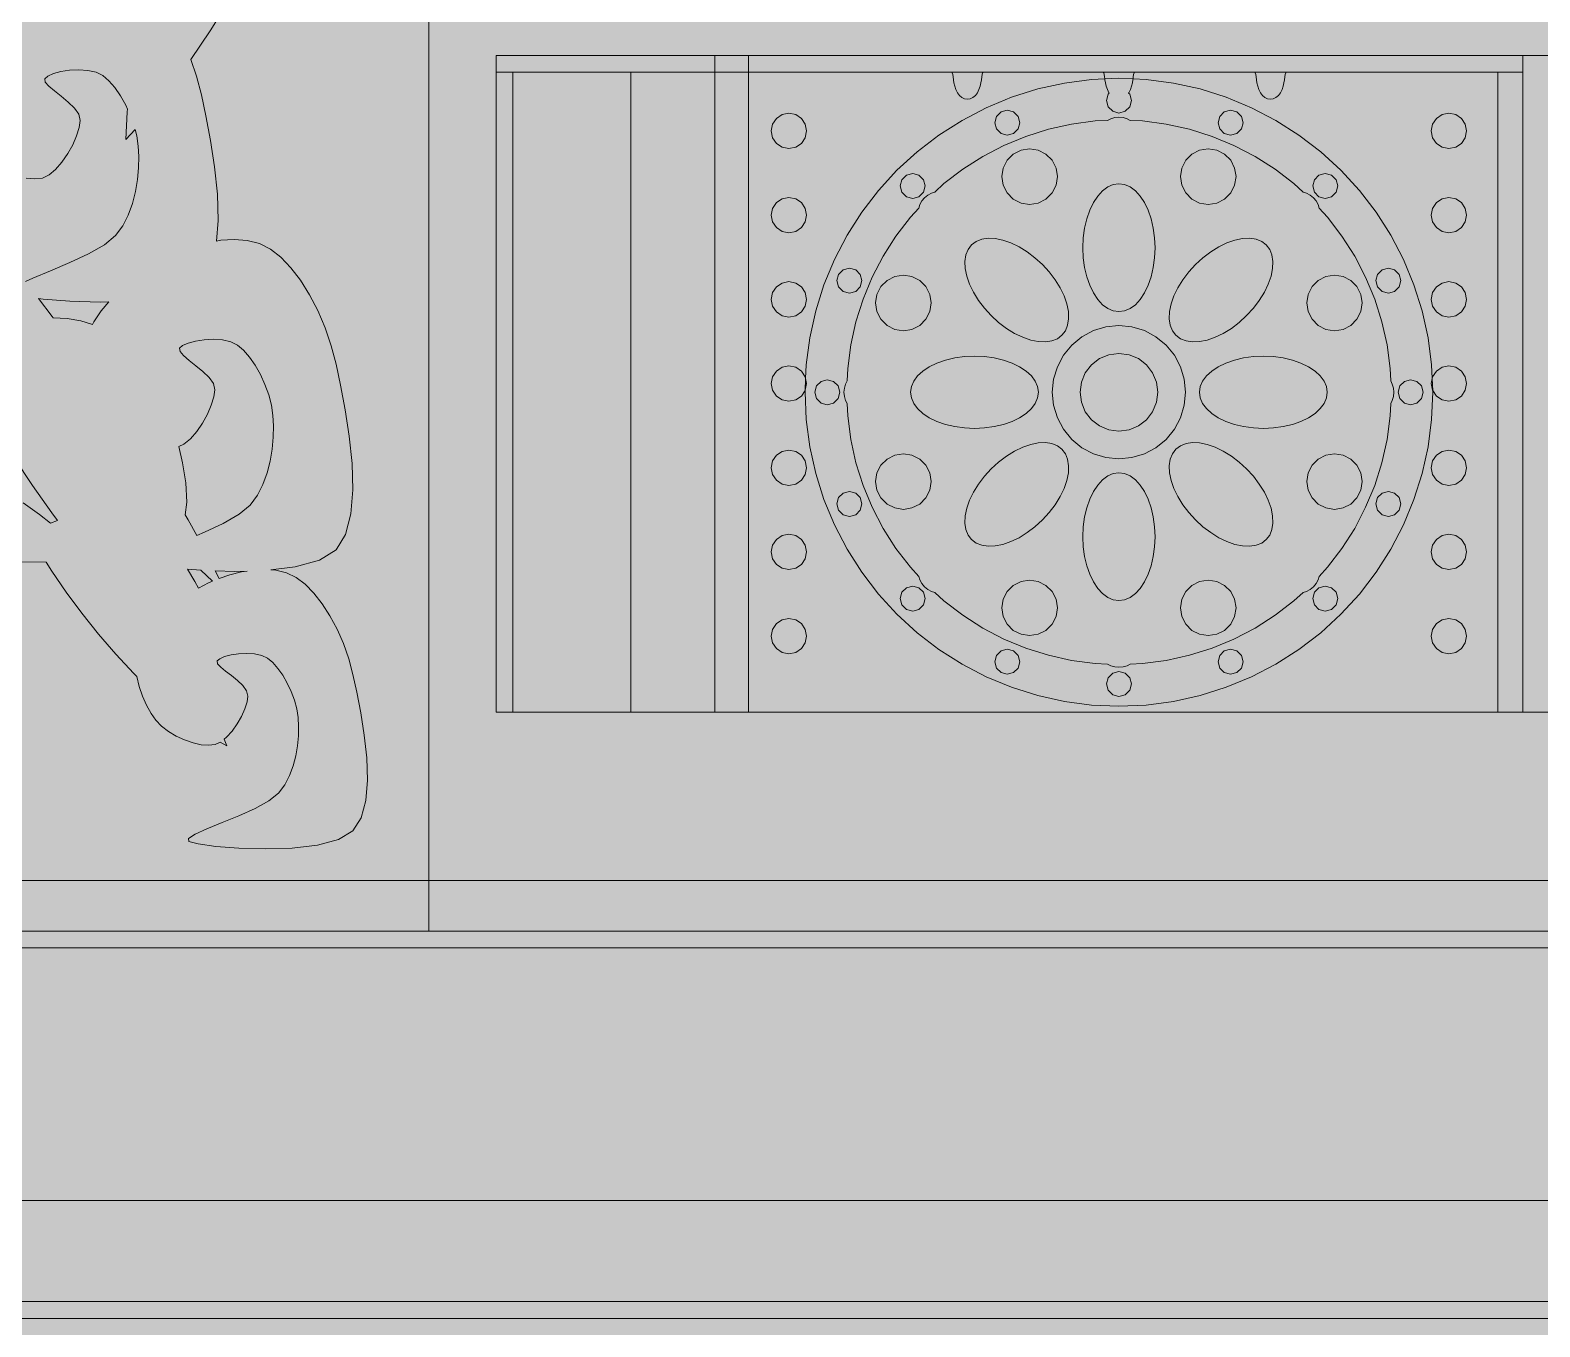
# Model space of a CAD drawing. Header units: millimetres. Extents: x -2412 to 16214, y -1176 to 12021.
# Drawn here: x 1608 to 2977, y 3275 to 4450 of the extents above; entities that cross this region are included whole.
import ezdxf

# ---------------------------------------------------------------- set-up
doc = ezdxf.new("R2010")
doc.units = ezdxf.units.MM
for name, color, linetype, lineweight, true_color in [('00_WHITE_BACKGROUND', 7, 'Continuous', 18, 0xffffff), ('02_CORNICES', 7, 'Continuous', 18, 0x000000), ('03_FRAMES_DOORS', 7, 'Continuous', 18, 0x000000), ('06_ORNAMENT', 7, 'Continuous', 18, 0x000000), ('07_RAILINGS', 7, 'Continuous', 18, 0x000000)]:
    doc.layers.add(name, color=color, linetype=linetype, lineweight=lineweight, true_color=true_color)

msp = doc.modelspace()

# ---------------------------------------------------------------- linework, layer by layer
at = {"layer": '00_WHITE_BACKGROUND', "lineweight": 18, "true_color": 0xffffff}
msp.add_solid([(-2412.2137, -1175.5725), (16213.7405, -1175.5725), (-2412.2137, 12015.2672), (16213.7405, 12015.2672)], dxfattribs=at)
at = {"layer": '02_CORNICES', "color": 7, "lineweight": 18, "true_color": 0x000000}
for points in [[(1389.313, 3679.3893), (1969.4656, 3679.3893), (3984.7328, 3679.3893), (4564.8855, 3679.3893)], [(5114.5038, 3633.5878), (5114.5038, 3618.3206), (854.9618, 3618.3206), (854.9618, 3633.5878)], [(1389.313, 3633.5878), (1969.4656, 3633.5878)], [(5137.4046, 3389.313), (5068.7023, 3297.7099), (885.4962, 3297.7099), (824.4275, 3379.1298)], [(5137.4046, 3389.313), (5145.0382, 3389.313), (5145.0382, 3282.4427), (824.4275, 3282.4427), (824.4275, 3379.1298)], [(824.4275, 3379.1298), (824.4275, 3389.313), (5137.4046, 3389.313)]]:
    msp.add_lwpolyline(points, dxfattribs=at)
at = {"layer": '03_FRAMES_DOORS', "color": 7, "lineweight": 18, "true_color": 0x000000}
for points in [[(2045.8015, 4412.2137), (2045.8015, 3832.0611), (2152.6718, 3832.0611)], [(2152.6718, 4412.2137), (2152.6718, 3832.0611)], [(2259.542, 4412.2137), (2259.542, 3832.0611)], [(2938.9313, 4412.2137), (2938.9313, 3832.0611)], [(2152.6718, 3832.0611), (2229.0076, 3832.0611), (2259.542, 3832.0611)], [(2259.542, 3832.0611), (2938.9313, 3832.0611)], [(2938.9313, 3832.0611), (2961.8321, 3832.0611)]]:
    msp.add_lwpolyline(points, dxfattribs=at)
at = {"layer": '06_ORNAMENT', "color": 7, "lineweight": 18, "true_color": 0x000000}
for points in [[(1597.6641, 3968.4275), (1622.4275, 3967.9847), (1627.6031, 3959.9237), (1640.8092, 3940.8397), (1655.0382, 3921.7252), (1670.0916, 3902.8702), (1685.8473, 3884.5496), (1702.1374, 3867.0382), (1704.7634, 3864.4733), (1706.8855, 3855.4198), (1709.9389, 3846.5649), (1713.6489, 3838.3053), (1717.8015, 3830.916), (1722.1374, 3824.7328), (1727.1908, 3819.4351), (1733.4351, 3814.5954), (1740.5191, 3810.3664), (1748.0611, 3806.8702), (1755.7099, 3804.229), (1763.1145, 3802.5802), (1769.9084, 3802.0458), (1775.7252, 3802.7481), (1780.2748, 3804.8397), (1786.2595, 3801.5267), (1783.8473, 3807.4962), (1786.1985, 3809.3893), (1791.1603, 3814.9466), (1795.6947, 3821.374), (1799.5878, 3828.229), (1802.6565, 3835.0382), (1804.687, 3841.3588), (1805.4962, 3846.7176), (1804.2748, 3851.4656), (1800.8702, 3856.1985), (1796.0611, 3860.8092), (1790.6107, 3865.1908), (1785.2824, 3869.2519), (1780.8397, 3872.8855), (1778.0611, 3875.9847), (1777.7099, 3878.4733), (1780.0305, 3880.5649), (1784.3817, 3882.458), (1790.229, 3884), (1797.0687, 3885.0382), (1804.3206, 3885.4046), (1811.4809, 3884.9466), (1818, 3883.4962), (1823.3588, 3880.916), (1828, 3876.9924), (1832.626, 3871.771), (1837.0992, 3865.5267), (1841.2214, 3858.4733), (1844.855, 3850.8702), (1847.8321, 3842.9618), (1849.9847, 3834.9771), (1851.145, 3827.1756), (1851.5267, 3819.1603), (1851.374, 3810.5344), (1850.5802, 3801.5267), (1849.0382, 3792.3664), (1846.6412, 3783.2824), (1843.2824, 3774.5038), (1838.8702, 3766.2595), (1833.2824, 3758.7786), (1824.5802, 3751.7405), (1812.0153, 3744.8092), (1797.2977, 3738.1374), (1782.1832, 3731.9084), (1768.3511, 3726.2901), (1757.5573, 3721.4504), (1751.4962, 3717.5725), (1751.9084, 3714.8092), (1760.5191, 3712.5496), (1776.4275, 3710.3817), (1797.4046, 3708.7328), (1821.2519, 3708.0916), (1845.7252, 3708.8855), (1868.626, 3711.6031), (1887.7099, 3716.6718), (1900.7634, 3724.5802), (1908.2443, 3736.3511), (1912.4427, 3751.9847), (1913.9389, 3770.4122), (1913.2977, 3790.5344), (1911.084, 3811.2672), (1907.8779, 3831.5267), (1904.2443, 3850.2137), (1900.7634, 3866.2595), (1896.9771, 3880.458), (1892.1374, 3894.1985), (1886.4122, 3907.2519), (1879.9237, 3919.3893), (1872.8092, 3930.3817), (1865.2214, 3940), (1857.2977, 3948.0153), (1849.1603, 3954.1985), (1840.458, 3958.3969), (1830.9008, 3960.7634), (1826.1679, 3961.1145), (1848.4122, 3963.8321), (1870.4275, 3969.8473), (1885.4962, 3979.2366), (1894.1221, 3993.2061), (1898.9618, 4011.7863), (1900.687, 4033.6641), (1899.9542, 4057.5573), (1897.4046, 4082.1832), (1893.7099, 4106.229), (1889.5267, 4128.4275), (1885.4962, 4147.4809), (1881.1145, 4164.3359), (1875.542, 4180.6565), (1868.9313, 4196.1527), (1861.4504, 4210.5649), (1853.2519, 4223.6183), (1844.4885, 4235.0534), (1835.3435, 4244.5649), (1825.9542, 4251.9084), (1815.9084, 4256.9008), (1804.8855, 4259.7099), (1793.145, 4260.6107), (1781.0076, 4259.8779), (1777.084, 4259.2214), (1778.5496, 4277.9389), (1777.8168, 4301.8321), (1775.2672, 4326.458), (1771.5725, 4350.5038), (1767.3893, 4372.7023), (1763.3588, 4391.7557), (1758.9771, 4408.6107), (1753.8473, 4423.6794), (1771.3893, 4449.771), (1789.9847, 4480.0763)], [(1604.5344, 4316.1374), (1612.3664, 4315.4962), (1619.084, 4316.3359), (1625.145, 4319.2214), (1631.1603, 4324.229), (1636.9008, 4330.8244), (1642.1221, 4338.458), (1646.626, 4346.5954), (1650.1679, 4354.687), (1652.5038, 4362.1832), (1653.4351, 4368.5496), (1652.0305, 4374.1985), (1648.1069, 4379.8168), (1642.5496, 4385.2824), (1636.2595, 4390.4885), (1630.1069, 4395.2977), (1624.9924, 4399.6183), (1621.7863, 4403.313), (1621.374, 4406.2595), (1624.0458, 4408.7481), (1629.0687, 4410.9924), (1635.8321, 4412.8244), (1643.7099, 4414.0611), (1652.0763, 4414.4885), (1660.3359, 4413.9389), (1667.8626, 4412.229), (1674.0458, 4409.1603), (1679.4046, 4404.4885), (1684.7481, 4398.3053), (1689.8931, 4390.8855), (1694.6565, 4382.5038), (1696.3664, 4378.8092), (1696.0611, 4376.458), (1694.6565, 4351.145), (1703.2366, 4360.4275), (1704.7634, 4354.6107), (1706.1069, 4345.3435), (1706.5496, 4335.8321), (1706.3817, 4325.5878), (1705.4504, 4314.8855), (1703.6794, 4304), (1700.9008, 4293.2214), (1697.0382, 4282.7939), (1691.9389, 4273.0076), (1685.4962, 4264.1221), (1675.4504, 4255.771), (1660.9466, 4247.5267), (1643.9847, 4239.6183), (1626.5344, 4232.2137), (1610.5802, 4225.542), (1603.8473, 4222.4427)], [(2443.8626, 4412.2137), (2259.542, 4412.2137), (2229.0076, 4412.2137), (2152.6718, 4412.2137), (2045.8015, 4412.2137), (2030.5344, 4412.2137), (2030.5344, 3832.0611), (2045.8015, 3832.0611)], [(2472.1679, 4412.2137), (2443.8626, 4412.2137)], [(2443.8626, 4412.2137), (2444.1985, 4411.7252), (2444.6718, 4410.0916), (2444.9924, 4408), (2445.313, 4405.4809), (2445.7557, 4402.6412), (2446.4733, 4399.6031), (2447.5267, 4396.5802), (2448.9771, 4393.7405), (2450.8092, 4391.2824), (2453.0076, 4389.3893), (2455.4351, 4388.1985), (2458.0153, 4387.7863), (2460.5954, 4388.1985), (2463.0229, 4389.3893), (2465.2214, 4391.2824), (2467.0534, 4393.7405), (2468.5038, 4396.5802), (2469.5573, 4399.6031), (2470.2748, 4402.6412), (2470.7176, 4405.4809), (2471.0382, 4408), (2471.3588, 4410.0916), (2471.8321, 4411.7252), (2472.1679, 4412.2137)], [(2581.2672, 4412.2137), (2472.1679, 4412.2137)], [(2609.5725, 4412.2137), (2581.2672, 4412.2137)], [(2581.2672, 4412.2137), (2581.6031, 4411.7252), (2582.0763, 4410.0916), (2582.3969, 4408), (2582.626, 4406.229)], [(2608.2137, 4406.229), (2608.4427, 4408), (2608.7634, 4410.0916), (2609.2366, 4411.7252), (2609.5725, 4412.2137)], [(2718.6718, 4412.2137), (2609.5725, 4412.2137)], [(2746.9771, 4412.2137), (2718.6718, 4412.2137)], [(2718.6718, 4412.2137), (2719.0076, 4411.7252), (2719.4809, 4410.0916), (2719.8015, 4408), (2720.1221, 4405.4809), (2720.5649, 4402.6412), (2721.2824, 4399.6031), (2722.3359, 4396.5802), (2723.7863, 4393.7405), (2725.6183, 4391.2824), (2727.8168, 4389.3893), (2730.2443, 4388.1985), (2732.8244, 4387.7863), (2735.4046, 4388.1985), (2737.8321, 4389.3893), (2740.0305, 4391.2824), (2741.8626, 4393.7405), (2743.313, 4396.5802), (2744.3664, 4399.6031), (2745.084, 4402.6412), (2745.5267, 4405.4809), (2745.8473, 4408), (2746.1679, 4410.0916), (2746.6412, 4411.7252), (2746.9771, 4412.2137)], [(2961.8321, 3832.0611), (2961.8321, 4412.2137), (2938.9313, 4412.2137), (2746.9771, 4412.2137)], [(2582.626, 4406.229), (2570.6107, 4405.7099), (2545.9847, 4402.4733), (2521.7405, 4397.0992), (2498.0611, 4389.6336), (2475.1145, 4380.1221), (2453.0992, 4368.6565), (2432.1527, 4355.313), (2412.4427, 4340.1985), (2394.1374, 4323.4198), (2377.3588, 4305.1145), (2362.2443, 4285.4046), (2348.9008, 4264.458), (2337.4351, 4242.4427), (2327.9237, 4219.4962), (2320.458, 4195.8168), (2315.084, 4171.5725), (2311.8473, 4146.9466), (2311.313, 4134.5802)], [(2608.2137, 4406.229), (2595.4198, 4406.7939), (2582.626, 4406.229)], [(2582.626, 4406.229), (2582.7176, 4405.4809), (2583.1603, 4402.6412), (2583.8779, 4399.6031), (2584.9313, 4396.5802), (2586.3817, 4393.7405), (2586.6565, 4393.3588), (2585.6031, 4392.3053), (2584.0916, 4386.6412), (2585.6031, 4380.9771), (2589.7557, 4376.8244), (2595.4198, 4375.2977), (2601.084, 4376.8244), (2605.2366, 4380.9771), (2606.7634, 4386.6412), (2605.2366, 4392.3053), (2604.1832, 4393.3588), (2604.458, 4393.7405), (2605.9084, 4396.5802), (2606.9618, 4399.6031), (2607.6794, 4402.6412), (2608.1221, 4405.4809), (2608.2137, 4406.229)], [(2879.5267, 4134.5802), (2878.9924, 4146.9466), (2875.7557, 4171.5725), (2870.3817, 4195.8168), (2862.916, 4219.4962), (2853.4046, 4242.4427), (2841.9389, 4264.458), (2828.5954, 4285.4046), (2813.4809, 4305.1145), (2796.7023, 4323.4198), (2778.3969, 4340.1985), (2758.687, 4355.313), (2737.7557, 4368.6565), (2715.7252, 4380.1221), (2692.7786, 4389.6336), (2669.0992, 4397.0992), (2644.855, 4402.4733), (2620.229, 4405.7099), (2608.2137, 4406.229)], [(2311.313, 4134.5802), (2310.9924, 4136.1679), (2307.5115, 4141.3588), (2302.3206, 4144.8397), (2296.1832, 4146.0611), (2290.0458, 4144.8397), (2284.855, 4141.3588), (2281.374, 4136.1679), (2280.1527, 4130.0305), (2281.374, 4123.8931), (2284.855, 4118.687), (2290.0458, 4115.2214), (2296.1832, 4114), (2302.3206, 4115.2214), (2307.5115, 4118.687), (2310.8244, 4123.6489)], [(2311.313, 4134.5802), (2310.8244, 4123.6489)], [(2310.8244, 4123.6489), (2310.9924, 4123.8931), (2312.2137, 4130.0305), (2311.313, 4134.5802)], [(2879.5267, 4134.5802), (2878.626, 4130.0305), (2879.8473, 4123.8931), (2880.0153, 4123.6489)], [(2880.0153, 4123.6489), (2883.3282, 4118.687), (2888.5191, 4115.2214), (2894.6565, 4114), (2900.7939, 4115.2214), (2905.9847, 4118.687), (2909.4656, 4123.8931), (2910.687, 4130.0305), (2909.4656, 4136.1679), (2905.9847, 4141.3588), (2900.7939, 4144.8397), (2894.6565, 4146.0611), (2888.5191, 4144.8397), (2883.3282, 4141.3588), (2879.8473, 4136.1679), (2879.5267, 4134.5802)], [(2880.0153, 4123.6489), (2879.5267, 4134.5802)], [(2310.8244, 4123.6489), (2310.7634, 4122.1374), (2311.8473, 4097.3282), (2315.084, 4072.7023), (2320.458, 4048.458), (2327.9237, 4024.7786), (2337.4351, 4001.8321), (2348.9008, 3979.8015), (2362.2443, 3958.8702), (2377.3588, 3939.1603), (2394.1374, 3920.855), (2412.4427, 3904.0763), (2432.1527, 3888.9618), (2453.0992, 3875.6183), (2475.1145, 3864.1527), (2498.0611, 3854.6412), (2521.7405, 3847.1756), (2545.9847, 3841.8015), (2570.6107, 3838.5649), (2595.4198, 3837.4809), (2620.229, 3838.5649), (2644.855, 3841.8015), (2669.0992, 3847.1756), (2692.7786, 3854.6412), (2715.7252, 3864.1527), (2737.7557, 3875.6183), (2758.687, 3888.9618), (2778.3969, 3904.0763), (2796.7023, 3920.855), (2813.4809, 3939.1603), (2828.5954, 3958.8702), (2841.9389, 3979.8015), (2853.4046, 4001.8321), (2862.916, 4024.7786), (2870.3817, 4048.458), (2875.7557, 4072.7023), (2878.9924, 4097.3282), (2880.0763, 4122.1374), (2880.0153, 4123.6489)], [(1593.3893, 4062.5496), (1610.0305, 4037.7099), (1627.8015, 4012.6718), (1632.855, 4005.9389), (1626.4427, 4003.5725), (1616.5344, 4011.3588), (1601.6031, 4021.9542)]]:
    msp.add_lwpolyline(points, dxfattribs=at)
for points in [[(2280.1527, 4359.0382), (2281.374, 4352.9008), (2284.855, 4347.6947), (2290.0458, 4344.229), (2296.1832, 4343.0076), (2302.3206, 4344.229), (2307.5115, 4347.6947), (2310.9924, 4352.9008), (2312.2137, 4359.0382), (2310.9924, 4365.1756), (2307.5115, 4370.3664), (2302.3206, 4373.8473), (2296.1832, 4375.0687), (2290.0458, 4373.8473), (2284.855, 4370.3664), (2281.374, 4365.1756)], [(2346.0305, 4122.1374), (2346.3969, 4118.3969), (2347.5115, 4114.7481), (2348.9924, 4111.9084), (2349.4962, 4100.626), (2352.3053, 4079.2672), (2356.9618, 4058.2443), (2363.4351, 4037.7099), (2371.6794, 4017.8015), (2381.6183, 3998.7023), (2393.1908, 3980.5344), (2406.3053, 3963.4504), (2413.9389, 3955.1298), (2414.8855, 3952.0611), (2416.687, 3948.7023), (2419.0687, 3945.7863), (2421.9847, 3943.4046), (2425.3435, 3941.6031), (2428.4122, 3940.6565), (2436.7328, 3933.0229), (2453.8168, 3919.9084), (2471.9847, 3908.3359), (2491.084, 3898.3969), (2510.9924, 3890.1527), (2531.5267, 3883.6794), (2552.5496, 3879.0229), (2573.9084, 3876.2137), (2585.1908, 3875.7099), (2588.0305, 3874.229), (2591.6794, 3873.1145), (2595.4198, 3872.7481), (2599.1603, 3873.1145), (2602.8092, 3874.229), (2605.6489, 3875.7099), (2616.9313, 3876.2137), (2638.2901, 3879.0229), (2659.313, 3883.6794), (2679.8473, 3890.1527), (2699.7557, 3898.3969), (2718.855, 3908.3359), (2737.0229, 3919.9084), (2754.1069, 3933.0229), (2762.4275, 3940.6565), (2765.4962, 3941.6031), (2768.855, 3943.4046), (2771.771, 3945.7863), (2774.1527, 3948.7023), (2775.9542, 3952.0611), (2776.9008, 3955.1298), (2784.5344, 3963.4504), (2797.6489, 3980.5344), (2809.2214, 3998.7023), (2819.1603, 4017.8015), (2827.4046, 4037.7099), (2833.8779, 4058.2443), (2838.5344, 4079.2672), (2841.3435, 4100.626), (2841.8473, 4111.9084), (2843.3282, 4114.7481), (2844.4427, 4118.3969), (2844.8092, 4122.1374), (2844.4427, 4125.8779), (2843.3282, 4129.5267), (2841.8473, 4132.3664), (2841.3435, 4143.6489), (2838.5344, 4165.0076), (2833.8779, 4186.0305), (2827.4046, 4206.5649), (2819.1603, 4226.4733), (2809.2214, 4245.5725), (2797.6489, 4263.7405), (2784.5344, 4280.8244), (2776.9008, 4289.145), (2775.9542, 4292.2137), (2774.1527, 4295.5725), (2771.771, 4298.4885), (2768.855, 4300.8702), (2765.4962, 4302.6718), (2762.4275, 4303.6183), (2754.1069, 4311.2519), (2737.0229, 4324.3664), (2718.855, 4335.9389), (2699.7557, 4345.8779), (2679.8473, 4354.1221), (2659.313, 4360.5954), (2638.2901, 4365.2519), (2616.9313, 4368.0611), (2605.6489, 4368.5649), (2602.8092, 4370.0458), (2599.1603, 4371.1603), (2595.4198, 4371.5267), (2591.6794, 4371.1603), (2588.0305, 4370.0458), (2585.1908, 4368.5649), (2573.9084, 4368.0611), (2552.5496, 4365.2519), (2531.5267, 4360.5954), (2510.9924, 4354.1221), (2491.084, 4345.8779), (2471.9847, 4335.9389), (2453.8168, 4324.3664), (2436.7328, 4311.2519), (2428.4122, 4303.6183), (2425.3435, 4302.6718), (2421.9847, 4300.8702), (2419.0687, 4298.4885), (2416.687, 4295.5725), (2414.8855, 4292.2137), (2413.9389, 4289.145), (2406.3053, 4280.8244), (2393.1908, 4263.7405), (2381.6183, 4245.5725), (2371.6794, 4226.4733), (2363.4351, 4206.5649), (2356.9618, 4186.0305), (2352.3053, 4165.0076), (2349.4962, 4143.6489), (2348.9924, 4132.3664), (2347.5115, 4129.5267), (2346.3969, 4125.8779)], [(2482.8702, 4366.5038), (2484.3817, 4360.8397), (2488.5344, 4356.687), (2494.1985, 4355.1756), (2499.8626, 4356.687), (2504.0153, 4360.8397), (2505.542, 4366.5038), (2504.0153, 4372.1679), (2499.8626, 4376.3206), (2494.1985, 4377.8473), (2488.5344, 4376.3206), (2484.3817, 4372.1679)], [(2685.2977, 4366.5038), (2686.8244, 4360.8397), (2690.9771, 4356.687), (2696.6412, 4355.1756), (2702.3053, 4356.687), (2706.458, 4360.8397), (2707.9695, 4366.5038), (2706.458, 4372.1679), (2702.3053, 4376.3206), (2696.6412, 4377.8473), (2690.9771, 4376.3206), (2686.8244, 4372.1679)], [(2878.626, 4359.0382), (2879.8473, 4352.9008), (2883.3282, 4347.6947), (2888.5191, 4344.229), (2894.6565, 4343.0076), (2900.7939, 4344.229), (2905.9847, 4347.6947), (2909.4656, 4352.9008), (2910.687, 4359.0382), (2909.4656, 4365.1756), (2905.9847, 4370.3664), (2900.7939, 4373.8473), (2894.6565, 4375.0687), (2888.5191, 4373.8473), (2883.3282, 4370.3664), (2879.8473, 4365.1756)], [(2489.2519, 4317.6336), (2490.4885, 4309.8473), (2494.0611, 4302.8244), (2499.6336, 4297.2519), (2506.6565, 4293.6794), (2514.4427, 4292.4427), (2522.229, 4293.6794), (2529.2519, 4297.2519), (2534.8244, 4302.8244), (2538.3969, 4309.8473), (2539.6336, 4317.6336), (2538.3969, 4325.4198), (2534.8244, 4332.4427), (2529.2519, 4338.0153), (2522.229, 4341.5878), (2514.4427, 4342.8244), (2506.6565, 4341.5878), (2499.6336, 4338.0153), (2494.0611, 4332.4427), (2490.4885, 4325.4198)], [(2651.2061, 4317.6336), (2652.4427, 4309.8473), (2656.0153, 4302.8244), (2661.5878, 4297.2519), (2668.6107, 4293.6794), (2676.3969, 4292.4427), (2684.1832, 4293.6794), (2691.2061, 4297.2519), (2696.7786, 4302.8244), (2700.3511, 4309.8473), (2701.5878, 4317.6336), (2700.3511, 4325.4198), (2696.7786, 4332.4427), (2691.2061, 4338.0153), (2684.1832, 4341.5878), (2676.3969, 4342.8244), (2668.6107, 4341.5878), (2661.5878, 4338.0153), (2656.0153, 4332.4427), (2652.4427, 4325.4198)], [(2397.0534, 4309.1756), (2398.5649, 4303.4962), (2402.7176, 4299.3588), (2408.3817, 4297.8321), (2414.0611, 4299.3588), (2418.1985, 4303.4962), (2419.7252, 4309.1756), (2418.1985, 4314.8397), (2414.0611, 4318.9924), (2408.3817, 4320.5038), (2402.7176, 4318.9924), (2398.5649, 4314.8397)], [(2771.1145, 4309.1756), (2772.6412, 4303.4962), (2776.7786, 4299.3588), (2782.458, 4297.8321), (2788.1221, 4299.3588), (2792.2748, 4303.4962), (2793.7863, 4309.1756), (2792.2748, 4314.8397), (2788.1221, 4318.9924), (2782.458, 4320.5038), (2776.7786, 4318.9924), (2772.6412, 4314.8397)], [(2562.6718, 4253.1298), (2563.0687, 4244.0611), (2564.2748, 4235.2214), (2566.2443, 4226.8244), (2568.9313, 4219.0687), (2572.2595, 4212.1679), (2576.1679, 4206.2595), (2580.5496, 4201.5115), (2585.2977, 4198.0305), (2590.2901, 4195.9084), (2595.4198, 4195.1908), (2600.5496, 4195.9084), (2605.542, 4198.0305), (2610.2901, 4201.5115), (2614.6718, 4206.2595), (2618.5802, 4212.1679), (2621.9084, 4219.0687), (2624.5954, 4226.8244), (2626.5649, 4235.2214), (2627.771, 4244.0611), (2628.1679, 4253.1298), (2627.771, 4262.1985), (2626.5649, 4271.0382), (2624.5954, 4279.4351), (2621.9084, 4287.1908), (2618.5802, 4294.0916), (2614.6718, 4300), (2610.2901, 4304.7481), (2605.542, 4308.229), (2600.5496, 4310.3511), (2595.4198, 4311.0687), (2590.2901, 4310.3511), (2585.2977, 4308.229), (2580.5496, 4304.7481), (2576.1679, 4300), (2572.2595, 4294.0916), (2568.9313, 4287.1908), (2566.2443, 4279.4351), (2564.2748, 4271.0382), (2563.0687, 4262.1985)], [(2280.1527, 4282.7023), (2281.374, 4276.5649), (2284.855, 4271.3588), (2290.0458, 4267.8931), (2296.1832, 4266.6718), (2302.3206, 4267.8931), (2307.5115, 4271.3588), (2310.9924, 4276.5649), (2312.2137, 4282.7023), (2310.9924, 4288.8397), (2307.5115, 4294.0305), (2302.3206, 4297.5115), (2296.1832, 4298.7328), (2290.0458, 4297.5115), (2284.855, 4294.0305), (2281.374, 4288.8397)], [(2878.626, 4282.7023), (2879.8473, 4276.5649), (2883.3282, 4271.3588), (2888.5191, 4267.8931), (2894.6565, 4266.6718), (2900.7939, 4267.8931), (2905.9847, 4271.3588), (2909.4656, 4276.5649), (2910.687, 4282.7023), (2909.4656, 4288.8397), (2905.9847, 4294.0305), (2900.7939, 4297.5115), (2894.6565, 4298.7328), (2888.5191, 4297.5115), (2883.3282, 4294.0305), (2879.8473, 4288.8397)], [(2455.771, 4240.7481), (2456.0458, 4234.2901), (2457.4504, 4227.3588), (2459.9847, 4220.1069), (2463.5573, 4212.7328), (2468.1069, 4205.4046), (2473.5115, 4198.3053), (2479.6336, 4191.6031), (2486.3359, 4185.4809), (2493.4351, 4180.0763), (2500.7634, 4175.5267), (2508.1374, 4171.9542), (2515.3893, 4169.4198), (2522.3206, 4168), (2528.7786, 4167.7405), (2534.5954, 4168.6412), (2539.6336, 4170.6718), (2543.7557, 4173.8015), (2546.8855, 4177.9237), (2548.916, 4182.9618), (2549.8168, 4188.7786), (2549.5573, 4195.2366), (2548.1374, 4202.1679), (2545.6031, 4209.4198), (2542.0305, 4216.7939), (2537.4809, 4224.1221), (2532.0763, 4231.2214), (2525.9542, 4237.9237), (2519.2519, 4244.0458), (2512.1527, 4249.4504), (2504.8244, 4254), (2497.4504, 4257.5725), (2490.1985, 4260.1069), (2483.2672, 4261.5115), (2476.8092, 4261.7863), (2470.9924, 4260.8855), (2465.9542, 4258.855), (2461.8321, 4255.7252), (2458.7023, 4251.6031), (2456.6718, 4246.5649)], [(2641.0229, 4188.7786), (2641.9237, 4182.9618), (2643.9542, 4177.9237), (2647.084, 4173.8015), (2651.2061, 4170.6718), (2656.2443, 4168.6412), (2662.0611, 4167.7405), (2668.5191, 4168), (2675.4504, 4169.4198), (2682.7023, 4171.9542), (2690.0763, 4175.5267), (2697.4046, 4180.0763), (2704.5038, 4185.4809), (2711.2061, 4191.6031), (2717.3282, 4198.3053), (2722.7328, 4205.4046), (2727.2824, 4212.7328), (2730.855, 4220.1069), (2733.3893, 4227.3588), (2734.7939, 4234.2901), (2735.0687, 4240.7481), (2734.1679, 4246.5649), (2732.1374, 4251.6031), (2729.0076, 4255.7252), (2724.8855, 4258.855), (2719.8473, 4260.8855), (2714.0305, 4261.7863), (2707.5725, 4261.5115), (2700.6412, 4260.1069), (2693.3893, 4257.5725), (2686.0153, 4254), (2678.687, 4249.4504), (2671.5878, 4244.0458), (2664.8855, 4237.9237), (2658.7634, 4231.2214), (2653.3588, 4224.1221), (2648.8092, 4216.7939), (2645.2366, 4209.4198), (2642.7023, 4202.1679), (2641.2824, 4195.2366)], [(2339.7099, 4223.3588), (2341.2366, 4217.6947), (2345.3893, 4213.542), (2351.0534, 4212.0153), (2356.7176, 4213.542), (2360.8702, 4217.6947), (2362.3817, 4223.3588), (2360.8702, 4229.0229), (2356.7176, 4233.1756), (2351.0534, 4234.687), (2345.3893, 4233.1756), (2341.2366, 4229.0229)], [(2828.458, 4223.3588), (2829.9695, 4217.6947), (2834.1221, 4213.542), (2839.7863, 4212.0153), (2845.4504, 4213.542), (2849.6031, 4217.6947), (2851.1298, 4223.3588), (2849.6031, 4229.0229), (2845.4504, 4233.1756), (2839.7863, 4234.687), (2834.1221, 4233.1756), (2829.9695, 4229.0229)], [(2280.1527, 4206.3664), (2281.374, 4200.229), (2284.855, 4195.0229), (2290.0458, 4191.5573), (2296.1832, 4190.3359), (2302.3206, 4191.5573), (2307.5115, 4195.0229), (2310.9924, 4200.229), (2312.2137, 4206.3664), (2310.9924, 4212.5038), (2307.5115, 4217.6947), (2302.3206, 4221.1756), (2296.1832, 4222.3969), (2290.0458, 4221.1756), (2284.855, 4217.6947), (2281.374, 4212.5038)], [(2374.7328, 4203.1145), (2375.9695, 4195.3282), (2379.542, 4188.3053), (2385.1145, 4182.7328), (2392.1374, 4179.1603), (2399.9237, 4177.9237), (2407.7099, 4179.1603), (2414.7328, 4182.7328), (2420.3053, 4188.3053), (2423.8779, 4195.3282), (2425.1145, 4203.1145), (2423.8779, 4210.9008), (2420.3053, 4217.9237), (2414.7328, 4223.4962), (2407.7099, 4227.0687), (2399.9237, 4228.3053), (2392.1374, 4227.0687), (2385.1145, 4223.4962), (2379.542, 4217.9237), (2375.9695, 4210.9008)], [(2765.7252, 4203.1145), (2766.9618, 4195.3282), (2770.5344, 4188.3053), (2776.1069, 4182.7328), (2783.1298, 4179.1603), (2790.916, 4177.9237), (2798.7023, 4179.1603), (2805.7252, 4182.7328), (2811.2977, 4188.3053), (2814.8702, 4195.3282), (2816.1069, 4203.1145), (2814.8702, 4210.9008), (2811.2977, 4217.9237), (2805.7252, 4223.4962), (2798.7023, 4227.0687), (2790.916, 4228.3053), (2783.1298, 4227.0687), (2776.1069, 4223.4962), (2770.5344, 4217.9237), (2766.9618, 4210.9008)], [(2878.626, 4206.3664), (2879.8473, 4200.229), (2883.3282, 4195.0229), (2888.5191, 4191.5573), (2894.6565, 4190.3359), (2900.7939, 4191.5573), (2905.9847, 4195.0229), (2909.4656, 4200.229), (2910.687, 4206.3664), (2909.4656, 4212.5038), (2905.9847, 4217.6947), (2900.7939, 4221.1756), (2894.6565, 4222.3969), (2888.5191, 4221.1756), (2883.3282, 4217.6947), (2879.8473, 4212.5038)], [(1615.4809, 4207.2672), (1619.8931, 4206.6565), (1644.1069, 4204.7023), (1671.6183, 4203.9237), (1679.4656, 4204.1985), (1672.5191, 4196), (1665.7252, 4186.0458), (1664.4733, 4183.4809), (1653.9695, 4186.8855), (1641.4504, 4188.9466), (1629.0076, 4189.5725), (1628.0305, 4190.9008)], [(2534.9618, 4122.1374), (2536.1221, 4110.3359), (2539.5573, 4099.0076), (2545.145, 4088.5496), (2552.6718, 4079.3893), (2561.8321, 4071.8626), (2572.2901, 4066.2748), (2583.6183, 4062.8397), (2595.4198, 4061.6794), (2607.2214, 4062.8397), (2618.5496, 4066.2748), (2629.0076, 4071.8626), (2638.1679, 4079.3893), (2645.6947, 4088.5496), (2651.2824, 4099.0076), (2654.7176, 4110.3359), (2655.8779, 4122.1374), (2654.7176, 4133.9389), (2651.2824, 4145.2672), (2645.6947, 4155.7252), (2638.1679, 4164.8855), (2629.0076, 4172.4122), (2618.5496, 4178), (2607.2214, 4181.4351), (2595.4198, 4182.5954), (2583.6183, 4181.4351), (2572.2901, 4178), (2561.8321, 4172.4122), (2552.6718, 4164.8855), (2545.145, 4155.7252), (2539.5573, 4145.2672), (2536.1221, 4133.9389)], [(1742.855, 4072.8397), (1747.2824, 4074.9466), (1753.2977, 4079.9542), (1759.0382, 4086.5496), (1764.2595, 4094.1832), (1768.7634, 4102.3206), (1772.3053, 4110.4122), (1774.6412, 4117.9084), (1775.5725, 4124.2748), (1774.1679, 4129.9237), (1770.2443, 4135.542), (1764.687, 4141.0076), (1758.3969, 4146.2137), (1752.2443, 4151.0229), (1747.1298, 4155.3435), (1743.9237, 4159.0382), (1743.5115, 4161.9847), (1746.1832, 4164.4733), (1751.2061, 4166.7176), (1757.9695, 4168.5496), (1765.8473, 4169.7863), (1774.2137, 4170.2137), (1782.4733, 4169.6641), (1790, 4167.9542), (1796.1832, 4164.8855), (1801.542, 4160.2137), (1806.8855, 4154.0305), (1812.0305, 4146.6107), (1816.7939, 4138.229), (1820.9924, 4129.2061), (1824.4122, 4119.8168), (1826.9008, 4110.3359), (1828.2443, 4101.0687), (1828.687, 4091.5573), (1828.5191, 4081.313), (1827.5878, 4070.6107), (1825.8168, 4059.7252), (1823.0382, 4048.9466), (1819.1756, 4038.5191), (1814.0763, 4028.7328), (1807.6336, 4019.8473), (1797.5878, 4011.4962), (1783.084, 4003.2519), (1766.1221, 3995.3435), (1759.084, 3992.3511), (1751.4504, 4006.3817), (1748.6718, 4011.0534), (1750.0458, 4022.3969), (1749.2061, 4040), (1746.3206, 4058.1374)], [(2406.4885, 4122.1374), (2407.2061, 4117.0076), (2409.3282, 4112.0153), (2412.8092, 4107.2672), (2417.5573, 4102.8855), (2423.4656, 4098.9771), (2430.3664, 4095.6489), (2438.1221, 4092.9618), (2446.5191, 4090.9924), (2455.3588, 4089.7863), (2464.4275, 4089.3893), (2473.4962, 4089.7863), (2482.3359, 4090.9924), (2490.7328, 4092.9618), (2498.4885, 4095.6489), (2505.3893, 4098.9771), (2511.2977, 4102.8855), (2516.0458, 4107.2672), (2519.5267, 4112.0153), (2521.6489, 4117.0076), (2522.3664, 4122.1374), (2521.6489, 4127.2672), (2519.5267, 4132.2595), (2516.0458, 4137.0076), (2511.2977, 4141.3893), (2505.3893, 4145.2977), (2498.4885, 4148.626), (2490.7328, 4151.313), (2482.3359, 4153.2824), (2473.4962, 4154.4885), (2464.4275, 4154.8855), (2455.3588, 4154.4885), (2446.5191, 4153.2824), (2438.1221, 4151.313), (2430.3664, 4148.626), (2423.4656, 4145.2977), (2417.5573, 4141.3893), (2412.8092, 4137.0076), (2409.3282, 4132.2595), (2407.2061, 4127.2672)], [(2560.1527, 4122.1374), (2561.3588, 4113.0076), (2564.8702, 4104.5038), (2570.4885, 4097.2061), (2577.7863, 4091.5878), (2586.2901, 4088.0763), (2595.4198, 4086.8702), (2604.5496, 4088.0763), (2613.0534, 4091.5878), (2620.3511, 4097.2061), (2625.9695, 4104.5038), (2629.4809, 4113.0076), (2630.687, 4122.1374), (2629.4809, 4131.2672), (2625.9695, 4139.771), (2620.3511, 4147.0687), (2613.0534, 4152.687), (2604.5496, 4156.1985), (2595.4198, 4157.4046), (2586.2901, 4156.1985), (2577.7863, 4152.687), (2570.4885, 4147.0687), (2564.8702, 4139.771), (2561.3588, 4131.2672)], [(2668.4733, 4122.1374), (2669.1908, 4117.0076), (2671.313, 4112.0153), (2674.7939, 4107.2672), (2679.542, 4102.8855), (2685.4504, 4098.9771), (2692.3511, 4095.6489), (2700.1069, 4092.9618), (2708.5038, 4090.9924), (2717.3435, 4089.7863), (2726.4122, 4089.3893), (2735.4809, 4089.7863), (2744.3206, 4090.9924), (2752.7176, 4092.9618), (2760.4733, 4095.6489), (2767.374, 4098.9771), (2773.2824, 4102.8855), (2778.0305, 4107.2672), (2781.5115, 4112.0153), (2783.6336, 4117.0076), (2784.3511, 4122.1374), (2783.6336, 4127.2672), (2781.5115, 4132.2595), (2778.0305, 4137.0076), (2773.2824, 4141.3893), (2767.374, 4145.2977), (2760.4733, 4148.626), (2752.7176, 4151.313), (2744.3206, 4153.2824), (2735.4809, 4154.4885), (2726.4122, 4154.8855), (2717.3435, 4154.4885), (2708.5038, 4153.2824), (2700.1069, 4151.313), (2692.3511, 4148.626), (2685.4504, 4145.2977), (2679.542, 4141.3893), (2674.7939, 4137.0076), (2671.313, 4132.2595), (2669.1908, 4127.2672)], [(2319.5878, 4122.1374), (2321.0992, 4116.4733), (2325.2519, 4112.3206), (2330.916, 4110.7939), (2336.5802, 4112.3206), (2340.7328, 4116.4733), (2342.2595, 4122.1374), (2340.7328, 4127.8015), (2336.5802, 4131.9542), (2330.916, 4133.4656), (2325.2519, 4131.9542), (2321.0992, 4127.8015)], [(2848.5954, 4122.1374), (2850.1069, 4116.4733), (2854.2595, 4112.3206), (2859.9237, 4110.7939), (2865.5878, 4112.3206), (2869.7405, 4116.4733), (2871.2672, 4122.1374), (2869.7405, 4127.8015), (2865.5878, 4131.9542), (2859.9237, 4133.4656), (2854.2595, 4131.9542), (2850.1069, 4127.8015)], [(2280.1527, 4053.6947), (2281.374, 4047.5573), (2284.855, 4042.3511), (2290.0458, 4038.8855), (2296.1832, 4037.6641), (2302.3206, 4038.8855), (2307.5115, 4042.3511), (2310.9924, 4047.5573), (2312.2137, 4053.6947), (2310.9924, 4059.8321), (2307.5115, 4065.0229), (2302.3206, 4068.5038), (2296.1832, 4069.7252), (2290.0458, 4068.5038), (2284.855, 4065.0229), (2281.374, 4059.8321)], [(2374.7328, 4041.1603), (2375.9695, 4033.374), (2379.542, 4026.3511), (2385.1145, 4020.7786), (2392.1374, 4017.2061), (2399.9237, 4015.9695), (2407.7099, 4017.2061), (2414.7328, 4020.7786), (2420.3053, 4026.3511), (2423.8779, 4033.374), (2425.1145, 4041.1603), (2423.8779, 4048.9466), (2420.3053, 4055.9695), (2414.7328, 4061.542), (2407.7099, 4065.1145), (2399.9237, 4066.3511), (2392.1374, 4065.1145), (2385.1145, 4061.542), (2379.542, 4055.9695), (2375.9695, 4048.9466)], [(2455.771, 4003.5267), (2456.6718, 3997.7099), (2458.7023, 3992.6718), (2461.8321, 3988.5496), (2465.9542, 3985.4198), (2470.9924, 3983.3893), (2476.8092, 3982.4885), (2483.2672, 3982.7634), (2490.1985, 3984.1679), (2497.4504, 3986.7023), (2504.8244, 3990.2748), (2512.1527, 3994.8244), (2519.2519, 4000.229), (2525.9542, 4006.3511), (2532.0763, 4013.0534), (2537.4809, 4020.1527), (2542.0305, 4027.4809), (2545.6031, 4034.855), (2548.1374, 4042.1069), (2549.5573, 4049.0382), (2549.8168, 4055.4962), (2548.916, 4061.313), (2546.8855, 4066.3511), (2543.7557, 4070.4733), (2539.6336, 4073.6031), (2534.5954, 4075.6336), (2528.7786, 4076.5344), (2522.3206, 4076.2748), (2515.3893, 4074.855), (2508.1374, 4072.3206), (2500.7634, 4068.7481), (2493.4351, 4064.1985), (2486.3359, 4058.7939), (2479.6336, 4052.6718), (2473.5115, 4045.9695), (2468.1069, 4038.8702), (2463.5573, 4031.542), (2459.9847, 4024.1679), (2457.4504, 4016.916), (2456.0458, 4009.9847)], [(2641.0229, 4055.4962), (2641.2824, 4049.0382), (2642.7023, 4042.1069), (2645.2366, 4034.855), (2648.8092, 4027.4809), (2653.3588, 4020.1527), (2658.7634, 4013.0534), (2664.8855, 4006.3511), (2671.5878, 4000.229), (2678.687, 3994.8244), (2686.0153, 3990.2748), (2693.3893, 3986.7023), (2700.6412, 3984.1679), (2707.5725, 3982.7634), (2714.0305, 3982.4885), (2719.8473, 3983.3893), (2724.8855, 3985.4198), (2729.0076, 3988.5496), (2732.1374, 3992.6718), (2734.1679, 3997.7099), (2735.0687, 4003.5267), (2734.7939, 4009.9847), (2733.3893, 4016.916), (2730.855, 4024.1679), (2727.2824, 4031.542), (2722.7328, 4038.8702), (2717.3282, 4045.9695), (2711.2061, 4052.6718), (2704.5038, 4058.7939), (2697.4046, 4064.1985), (2690.0763, 4068.7481), (2682.7023, 4072.3206), (2675.4504, 4074.855), (2668.5191, 4076.2748), (2662.0611, 4076.5344), (2656.2443, 4075.6336), (2651.2061, 4073.6031), (2647.084, 4070.4733), (2643.9542, 4066.3511), (2641.9237, 4061.313)], [(2765.7252, 4041.1603), (2766.9618, 4033.374), (2770.5344, 4026.3511), (2776.1069, 4020.7786), (2783.1298, 4017.2061), (2790.916, 4015.9695), (2798.7023, 4017.2061), (2805.7252, 4020.7786), (2811.2977, 4026.3511), (2814.8702, 4033.374), (2816.1069, 4041.1603), (2814.8702, 4048.9466), (2811.2977, 4055.9695), (2805.7252, 4061.542), (2798.7023, 4065.1145), (2790.916, 4066.3511), (2783.1298, 4065.1145), (2776.1069, 4061.542), (2770.5344, 4055.9695), (2766.9618, 4048.9466)], [(2878.626, 4053.6947), (2879.8473, 4047.5573), (2883.3282, 4042.3511), (2888.5191, 4038.8855), (2894.6565, 4037.6641), (2900.7939, 4038.8855), (2905.9847, 4042.3511), (2909.4656, 4047.5573), (2910.687, 4053.6947), (2909.4656, 4059.8321), (2905.9847, 4065.0229), (2900.7939, 4068.5038), (2894.6565, 4069.7252), (2888.5191, 4068.5038), (2883.3282, 4065.0229), (2879.8473, 4059.8321)], [(2562.6718, 3991.145), (2563.0687, 3982.0763), (2564.2748, 3973.2366), (2566.2443, 3964.8397), (2568.9313, 3957.084), (2572.2595, 3950.1832), (2576.1679, 3944.2748), (2580.5496, 3939.5267), (2585.2977, 3936.0458), (2590.2901, 3933.9237), (2595.4198, 3933.2061), (2600.5496, 3933.9237), (2605.542, 3936.0458), (2610.2901, 3939.5267), (2614.6718, 3944.2748), (2618.5802, 3950.1832), (2621.9084, 3957.084), (2624.5954, 3964.8397), (2626.5649, 3973.2366), (2627.771, 3982.0763), (2628.1679, 3991.145), (2627.771, 4000.2137), (2626.5649, 4009.0534), (2624.5954, 4017.4504), (2621.9084, 4025.2061), (2618.5802, 4032.1069), (2614.6718, 4038.0153), (2610.2901, 4042.7634), (2605.542, 4046.2443), (2600.5496, 4048.3664), (2595.4198, 4049.084), (2590.2901, 4048.3664), (2585.2977, 4046.2443), (2580.5496, 4042.7634), (2576.1679, 4038.0153), (2572.2595, 4032.1069), (2568.9313, 4025.2061), (2566.2443, 4017.4504), (2564.2748, 4009.0534), (2563.0687, 4000.2137)], [(2339.7099, 4020.916), (2341.2366, 4015.2519), (2345.3893, 4011.0992), (2351.0534, 4009.5878), (2356.7176, 4011.0992), (2360.8702, 4015.2519), (2362.3817, 4020.916), (2360.8702, 4026.5802), (2356.7176, 4030.7328), (2351.0534, 4032.2595), (2345.3893, 4030.7328), (2341.2366, 4026.5802)], [(2828.458, 4020.916), (2829.9695, 4015.2519), (2834.1221, 4011.0992), (2839.7863, 4009.5878), (2845.4504, 4011.0992), (2849.6031, 4015.2519), (2851.1298, 4020.916), (2849.6031, 4026.5802), (2845.4504, 4030.7328), (2839.7863, 4032.2595), (2834.1221, 4030.7328), (2829.9695, 4026.5802)], [(2280.1527, 3977.3588), (2281.374, 3971.2214), (2284.855, 3966.0153), (2290.0458, 3962.5496), (2296.1832, 3961.3282), (2302.3206, 3962.5496), (2307.5115, 3966.0153), (2310.9924, 3971.2214), (2312.2137, 3977.3588), (2310.9924, 3983.4962), (2307.5115, 3988.687), (2302.3206, 3992.1679), (2296.1832, 3993.3893), (2290.0458, 3992.1679), (2284.855, 3988.687), (2281.374, 3983.4962)], [(2878.626, 3977.3588), (2879.8473, 3971.2214), (2883.3282, 3966.0153), (2888.5191, 3962.5496), (2894.6565, 3961.3282), (2900.7939, 3962.5496), (2905.9847, 3966.0153), (2909.4656, 3971.2214), (2910.687, 3977.3588), (2909.4656, 3983.4962), (2905.9847, 3988.687), (2900.7939, 3992.1679), (2894.6565, 3993.3893), (2888.5191, 3992.1679), (2883.3282, 3988.687), (2879.8473, 3983.4962)], [(1750.855, 3961.6641), (1762.6718, 3960.7176), (1773.4046, 3950.7939), (1769.771, 3949.313), (1760.5954, 3944.6412), (1757.374, 3950.6565)], [(1775.9389, 3960.1527), (1793.7557, 3959.6489), (1804.855, 3960.0305), (1799.6031, 3959.1603), (1789.1603, 3956.4885), (1779.3282, 3953.1908)], [(2397.0534, 3935.0992), (2398.5649, 3929.4351), (2402.7176, 3925.2824), (2408.3817, 3923.771), (2414.0611, 3925.2824), (2418.1985, 3929.4351), (2419.7252, 3935.0992), (2418.1985, 3940.7786), (2414.0611, 3944.916), (2408.3817, 3946.4427), (2402.7176, 3944.916), (2398.5649, 3940.7786)], [(2489.2519, 3926.6412), (2490.4885, 3918.855), (2494.0611, 3911.8321), (2499.6336, 3906.2595), (2506.6565, 3902.687), (2514.4427, 3901.4504), (2522.229, 3902.687), (2529.2519, 3906.2595), (2534.8244, 3911.8321), (2538.3969, 3918.855), (2539.6336, 3926.6412), (2538.3969, 3934.4275), (2534.8244, 3941.4504), (2529.2519, 3947.0229), (2522.229, 3950.5954), (2514.4427, 3951.8321), (2506.6565, 3950.5954), (2499.6336, 3947.0229), (2494.0611, 3941.4504), (2490.4885, 3934.4275)], [(2651.2061, 3926.6412), (2652.4427, 3918.855), (2656.0153, 3911.8321), (2661.5878, 3906.2595), (2668.6107, 3902.687), (2676.3969, 3901.4504), (2684.1832, 3902.687), (2691.2061, 3906.2595), (2696.7786, 3911.8321), (2700.3511, 3918.855), (2701.5878, 3926.6412), (2700.3511, 3934.4275), (2696.7786, 3941.4504), (2691.2061, 3947.0229), (2684.1832, 3950.5954), (2676.3969, 3951.8321), (2668.6107, 3950.5954), (2661.5878, 3947.0229), (2656.0153, 3941.4504), (2652.4427, 3934.4275)], [(2771.1145, 3935.0992), (2772.6412, 3929.4351), (2776.7786, 3925.2824), (2782.458, 3923.771), (2788.1221, 3925.2824), (2792.2748, 3929.4351), (2793.7863, 3935.0992), (2792.2748, 3940.7786), (2788.1221, 3944.916), (2782.458, 3946.4427), (2776.7786, 3944.916), (2772.6412, 3940.7786)], [(2280.1527, 3901.0229), (2281.374, 3894.8855), (2284.855, 3889.6794), (2290.0458, 3886.2137), (2296.1832, 3884.9924), (2302.3206, 3886.2137), (2307.5115, 3889.6794), (2310.9924, 3894.8855), (2312.2137, 3901.0229), (2310.9924, 3907.1603), (2307.5115, 3912.3511), (2302.3206, 3915.8321), (2296.1832, 3917.0534), (2290.0458, 3915.8321), (2284.855, 3912.3511), (2281.374, 3907.1603)], [(2878.626, 3901.0229), (2879.8473, 3894.8855), (2883.3282, 3889.6794), (2888.5191, 3886.2137), (2894.6565, 3884.9924), (2900.7939, 3886.2137), (2905.9847, 3889.6794), (2909.4656, 3894.8855), (2910.687, 3901.0229), (2909.4656, 3907.1603), (2905.9847, 3912.3511), (2900.7939, 3915.8321), (2894.6565, 3917.0534), (2888.5191, 3915.8321), (2883.3282, 3912.3511), (2879.8473, 3907.1603)], [(2482.8702, 3877.771), (2484.3817, 3872.1069), (2488.5344, 3867.9542), (2494.1985, 3866.4275), (2499.8626, 3867.9542), (2504.0153, 3872.1069), (2505.542, 3877.771), (2504.0153, 3883.4351), (2499.8626, 3887.5878), (2494.1985, 3889.0992), (2488.5344, 3887.5878), (2484.3817, 3883.4351)], [(2685.2977, 3877.771), (2686.8244, 3872.1069), (2690.9771, 3867.9542), (2696.6412, 3866.4275), (2702.3053, 3867.9542), (2706.458, 3872.1069), (2707.9695, 3877.771), (2706.458, 3883.4351), (2702.3053, 3887.5878), (2696.6412, 3889.0992), (2690.9771, 3887.5878), (2686.8244, 3883.4351)], [(2584.0916, 3857.6336), (2585.6031, 3851.9695), (2589.7557, 3847.8168), (2595.4198, 3846.2901), (2601.084, 3847.8168), (2605.2366, 3851.9695), (2606.7634, 3857.6336), (2605.2366, 3863.2977), (2601.084, 3867.4504), (2595.4198, 3868.9618), (2589.7557, 3867.4504), (2585.6031, 3863.2977)]]:
    msp.add_lwpolyline(points, close=True, dxfattribs=at)
at = {"layer": '07_RAILINGS', "color": 7, "lineweight": 18, "true_color": 0x000000}
for points in [[(3984.7328, 3679.3893), (3984.7328, 3633.5878), (1969.4656, 3633.5878), (1969.4656, 3679.3893), (1969.4656, 4473.2824), (2045.8015, 4473.2824), (2152.6718, 4473.2824)], [(2030.5344, 4412.2137), (2030.5344, 4427.4809), (2229.0076, 4427.4809)], [(2229.0076, 4427.4809), (2259.542, 4427.4809)], [(2229.0076, 3832.0611), (2229.0076, 4412.2137), (2229.0076, 4427.4809)], [(2259.542, 4427.4809), (2961.8321, 4427.4809)], [(2259.542, 4427.4809), (2259.542, 4412.2137)], [(2961.8321, 4427.4809), (2992.3664, 4427.4809)], [(2961.8321, 4412.2137), (2961.8321, 4427.4809)], [(2992.3664, 3832.0611), (2961.8321, 3832.0611)]]:
    msp.add_lwpolyline(points, dxfattribs=at)

doc.saveas('drawing.dxf')
